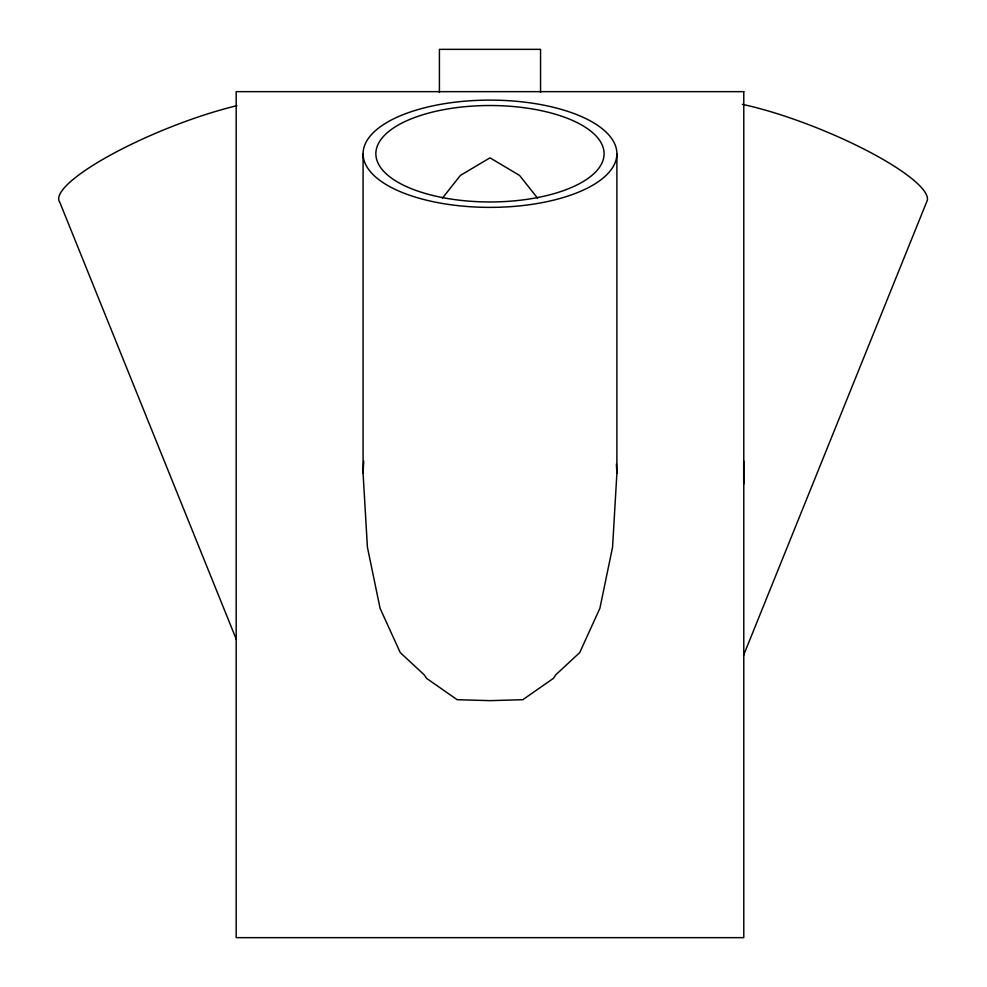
<?xml version="1.0" encoding="UTF-8"?>
<svg xmlns="http://www.w3.org/2000/svg" width="987" height="987" viewBox="0 0 987 987"><rect width="100%" height="100%" fill="white"/><g stroke="black" fill="none" stroke-linecap="round" stroke-linejoin="round"><path stroke-width="1.48" d="M743.692 484.074L743.692 460.991M616.887 153.738A126.904 53.631 0 0 1 426.532 200.188A126.904 53.631 0 0 1 426.532 107.299A126.904 53.631 0 0 1 616.887 153.738L616.887 473.304L612.557 547.18L599.886 608.337L579.714 652.604L555.669 674.911L553.436 678.34L522.826 699.697L489.984 700.647L457.141 699.697L426.532 678.34L424.299 674.911L400.253 652.604L380.081 608.337L367.411 547.18L363.08 473.304L363.734 460.991M743.495 655.504L927.361 200.188A126.904 26.809 22 0 0 866.586 150.443A126.904 26.809 22 0 0 742.397 104.351M442.423 198.14L460.448 175.378L489.984 157.846L519.507 175.378L537.545 198.14M236.251 639.243L59.763 202.212A126.904 26.809 -22 0 1 111.494 154.515A126.904 26.809 -22 0 1 236.917 105.683M616.394 464.063L616.887 473.304M540.555 92.519L540.555 49.35L439.412 49.35L439.412 92.519M363.08 153.738L363.08 473.304M743.779 91.655L236.177 91.655L236.177 937.65L743.779 937.65L743.779 91.655M432.935 195.5A114.097 48.215 0 0 0 604.081 153.738A114.097 48.215 0 0 0 432.935 111.975A114.097 48.215 0 0 0 432.935 195.5"/></g></svg>
